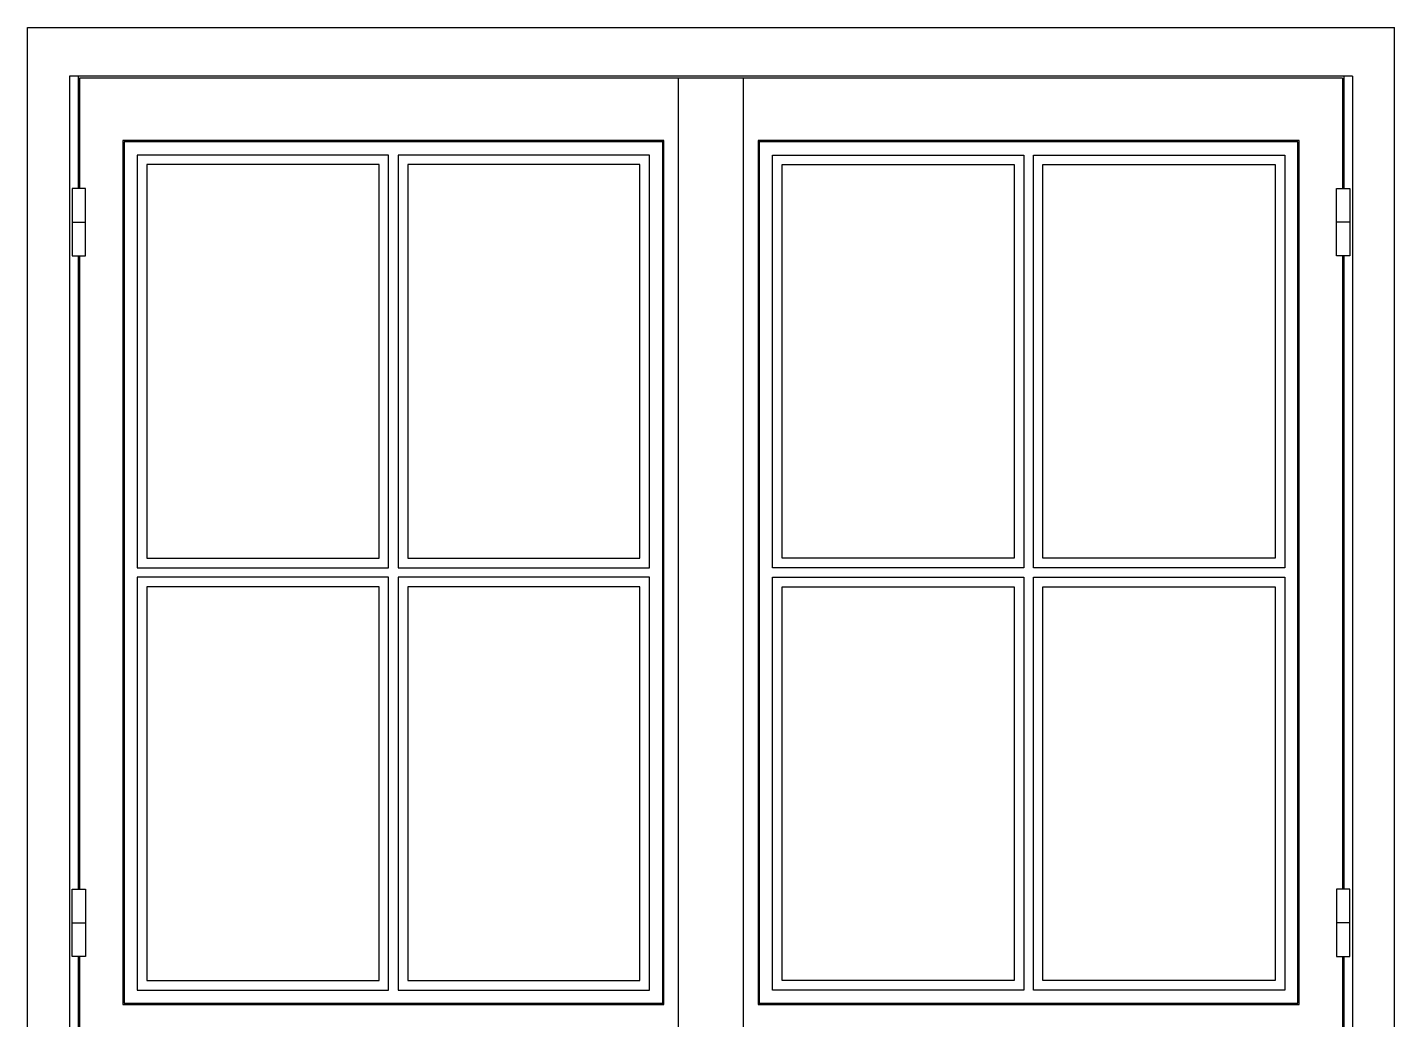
# Model space of a CAD drawing. Header units: millimetres. Extents: x 2806 to 10642, y -276 to 6064.
# Drawn here: x 5144 to 6569, y 972 to 2006 of the extents above; entities that cross this region are included whole.
import ezdxf

# ---------------------------------------------------------------- set-up
doc = ezdxf.new("R2010")
doc.units = ezdxf.units.MM
doc.layers.get('0').update_dxf_attribs({"color": 250})

msp = doc.modelspace()

# ---------------------------------------------------------------- linework, layer by layer
for p, q in [((5143.78495735, 2006.29487696), (6568.78495735, 2006.29487696)), ((5143.78495735, 882.29487696), (5143.78495735, 2006.29487696)), ((6568.78495735, 882.29487696), (6568.78495735, 2006.29487696)), ((6524.78495735, 1955.29487696), (5187.78495735, 1955.29487696)), ((5187.78495735, 1955.29487696), (5187.78495735, 920.29487696)), ((5196.78495735, 1955.29487696), (5196.78495735, 1838.29487696)), ((6514.28495735, 1953.29487696), (5198.28495735, 1953.29487696)), ((5198.28495735, 1953.29487696), (5198.28495735, 1838.29487696)), ((5822.28495735, 923.29487696), (5822.28495735, 1953.29487696)), ((5890.28495735, 923.29487696), (5890.28495735, 1953.29487696)), ((6514.28495735, 1953.29487696), (6514.28495735, 1838.29487696)), ((6515.78495735, 1955.29487696), (6515.78495735, 1838.29487696)), ((6524.78495735, 1955.29487696), (6524.78495735, 920.29487696)), ((5807.28495735, 1888.29487696), (5243.28495735, 1888.29487696)), ((5243.28495735, 1888.29487696), (5243.28495735, 988.29487696)), ((5806.03495735, 1887.04487696), (5244.53495735, 1887.04487696)), ((5244.53495735, 1887.04487696), (5244.53495735, 989.54487696)), ((5806.03495735, 989.54487696), (5806.03495735, 1887.04487696)), ((5807.28495735, 988.29487696), (5807.28495735, 1888.29487696)), ((6469.28495735, 1888.29487696), (5905.28495735, 1888.29487696)), ((5905.28495735, 1888.29487696), (5905.28495735, 988.29487696)), ((6468.03495735, 1887.04487696), (5906.53495735, 1887.04487696)), ((5906.53495735, 1887.04487696), (5906.53495735, 989.54487696)), ((6468.03495735, 989.54487696), (6468.03495735, 1887.04487696)), ((6469.28495735, 988.29487696), (6469.28495735, 1888.29487696)), ((5520.28495735, 1873.29487696), (5258.28495735, 1873.29487696)), ((5258.28495735, 1873.29487696), (5258.28495735, 1443.29487696)), ((5520.28495735, 1443.29487696), (5520.28495735, 1873.29487696)), ((5792.28495735, 1873.29487696), (5530.28495735, 1873.29487696)), ((5530.28495735, 1873.29487696), (5530.28495735, 1443.29487696)), ((5792.28495735, 1443.29487696), (5792.28495735, 1873.29487696)), ((5920.28495735, 1443.29487696), (5920.28495735, 1873.29487696)), ((5920.28495735, 1873.29487696), (6182.28495735, 1873.29487696)), ((6182.28495735, 1873.29487696), (6182.28495735, 1443.29487696)), ((6192.28495735, 1443.29487696), (6192.28495735, 1873.29487696)), ((6192.28495735, 1873.29487696), (6454.28495735, 1873.29487696)), ((6454.28495735, 1873.29487696), (6454.28495735, 1443.29487696)), ((5510.28495735, 1863.29487696), (5268.28495735, 1863.29487696)), ((5268.28495735, 1863.29487696), (5268.28495735, 1453.29487696)), ((5510.28495735, 1453.29487696), (5510.28495735, 1863.29487696)), ((5782.28495735, 1863.29487696), (5540.28495735, 1863.29487696)), ((5540.28495735, 1863.29487696), (5540.28495735, 1453.29487696)), ((5782.28495735, 1453.29487696), (5782.28495735, 1863.29487696)), ((5930.28495735, 1453.29487696), (5930.28495735, 1863.29487696)), ((5930.28495735, 1863.29487696), (6172.28495735, 1863.29487696)), ((6172.28495735, 1863.29487696), (6172.28495735, 1453.29487696)), ((6202.28495735, 1453.29487696), (6202.28495735, 1863.29487696)), ((6202.28495735, 1863.29487696), (6444.28495735, 1863.29487696)), ((6444.28495735, 1863.29487696), (6444.28495735, 1453.29487696)), ((5204.53495735, 1838.29487696), (5190.53495735, 1838.29487696)), ((5190.53495735, 1838.29487696), (5190.53495735, 1768.29487696)), ((5204.53495735, 1768.29487696), (5204.53495735, 1838.29487696)), ((6508.03495735, 1838.29487696), (6522.03495735, 1838.29487696)), ((6508.03495735, 1768.29487696), (6508.03495735, 1838.29487696)), ((6522.03495735, 1838.29487696), (6522.03495735, 1768.29487696)), ((5190.53495735, 1803.29487696), (5204.53495735, 1803.29487696)), ((6522.03495735, 1803.29487696), (6508.03495735, 1803.29487696)), ((5190.53495735, 1768.29487696), (5204.53495735, 1768.29487696)), ((5196.78495735, 1768.29487696), (5196.78495735, 1108.29487696)), ((5198.28495735, 1768.29487696), (5198.28495735, 1108.29487696)), ((6522.03495735, 1768.29487696), (6508.03495735, 1768.29487696)), ((6514.28495735, 1768.29487696), (6514.28495735, 1108.29487696)), ((6515.78495735, 1768.29487696), (6515.78495735, 1108.29487696)), ((5258.28495735, 1443.29487696), (5520.28495735, 1443.29487696)), ((5268.28495735, 1453.29487696), (5510.28495735, 1453.29487696)), ((5530.28495735, 1443.29487696), (5792.28495735, 1443.29487696)), ((5540.28495735, 1453.29487696), (5782.28495735, 1453.29487696)), ((6182.28495735, 1443.29487696), (5920.28495735, 1443.29487696)), ((6172.28495735, 1453.29487696), (5930.28495735, 1453.29487696)), ((6454.28495735, 1443.29487696), (6192.28495735, 1443.29487696)), ((6444.28495735, 1453.29487696), (6202.28495735, 1453.29487696)), ((5520.28495735, 1433.29487696), (5258.28495735, 1433.29487696)), ((5258.28495735, 1433.29487696), (5258.28495735, 1003.29487696)), ((5520.28495735, 1003.29487696), (5520.28495735, 1433.29487696)), ((5792.28495735, 1433.29487696), (5530.28495735, 1433.29487696)), ((5530.28495735, 1433.29487696), (5530.28495735, 1003.29487696)), ((5792.28495735, 1003.29487696), (5792.28495735, 1433.29487696)), ((5920.28495735, 1003.29487696), (5920.28495735, 1433.29487696)), ((5920.28495735, 1433.29487696), (6182.28495735, 1433.29487696)), ((6182.28495735, 1433.29487696), (6182.28495735, 1003.29487696)), ((6192.28495735, 1003.29487696), (6192.28495735, 1433.29487696)), ((6192.28495735, 1433.29487696), (6454.28495735, 1433.29487696)), ((6454.28495735, 1433.29487696), (6454.28495735, 1003.29487696)), ((5510.28495735, 1423.29487696), (5268.28495735, 1423.29487696)), ((5268.28495735, 1423.29487696), (5268.28495735, 1013.29487696)), ((5510.28495735, 1013.29487696), (5510.28495735, 1423.29487696)), ((5782.28495735, 1423.29487696), (5540.28495735, 1423.29487696)), ((5540.28495735, 1423.29487696), (5540.28495735, 1013.29487696)), ((5782.28495735, 1013.29487696), (5782.28495735, 1423.29487696)), ((5930.28495735, 1013.29487696), (5930.28495735, 1423.29487696)), ((5930.28495735, 1423.29487696), (6172.28495735, 1423.29487696)), ((6172.28495735, 1423.29487696), (6172.28495735, 1013.29487696)), ((6202.28495735, 1013.29487696), (6202.28495735, 1423.29487696)), ((6202.28495735, 1423.29487696), (6444.28495735, 1423.29487696)), ((6444.28495735, 1423.29487696), (6444.28495735, 1013.29487696)), ((5190.53495735, 1038.29487696), (5190.53495735, 1108.29487696)), ((5190.53495735, 1108.29487696), (5204.53495735, 1108.29487696)), ((5204.53495735, 1108.29487696), (5204.53495735, 1038.29487696)), ((6522.03495735, 1108.29487696), (6508.03495735, 1108.29487696)), ((6508.03495735, 1108.29487696), (6508.03495735, 1038.29487696)), ((6522.03495735, 1038.29487696), (6522.03495735, 1108.29487696)), ((5190.53495735, 1073.29487696), (5204.53495735, 1073.29487696)), ((6522.03495735, 1073.29487696), (6508.03495735, 1073.29487696)), ((5204.53495735, 1038.29487696), (5190.53495735, 1038.29487696)), ((5196.78495735, 1038.29487696), (5196.78495735, 920.29487696)), ((5198.28495735, 1038.29487696), (5198.28495735, 923.29487696)), ((6508.03495735, 1038.29487696), (6522.03495735, 1038.29487696)), ((6514.28495735, 1038.29487696), (6514.28495735, 923.29487696)), ((6515.78495735, 1038.29487696), (6515.78495735, 920.29487696)), ((5268.28495735, 1013.29487696), (5510.28495735, 1013.29487696)), ((5540.28495735, 1013.29487696), (5782.28495735, 1013.29487696)), ((6172.28495735, 1013.29487696), (5930.28495735, 1013.29487696)), ((6444.28495735, 1013.29487696), (6202.28495735, 1013.29487696)), ((5258.28495735, 1003.29487696), (5520.28495735, 1003.29487696)), ((5530.28495735, 1003.29487696), (5792.28495735, 1003.29487696)), ((6182.28495735, 1003.29487696), (5920.28495735, 1003.29487696)), ((6454.28495735, 1003.29487696), (6192.28495735, 1003.29487696)), ((5243.28495735, 988.29487696), (5807.28495735, 988.29487696)), ((5244.53495735, 989.54487696), (5806.03495735, 989.54487696)), ((5905.28495735, 988.29487696), (6469.28495735, 988.29487696)), ((5906.53495735, 989.54487696), (6468.03495735, 989.54487696))]:
    msp.add_line(p, q)

doc.saveas('drawing.dxf')
